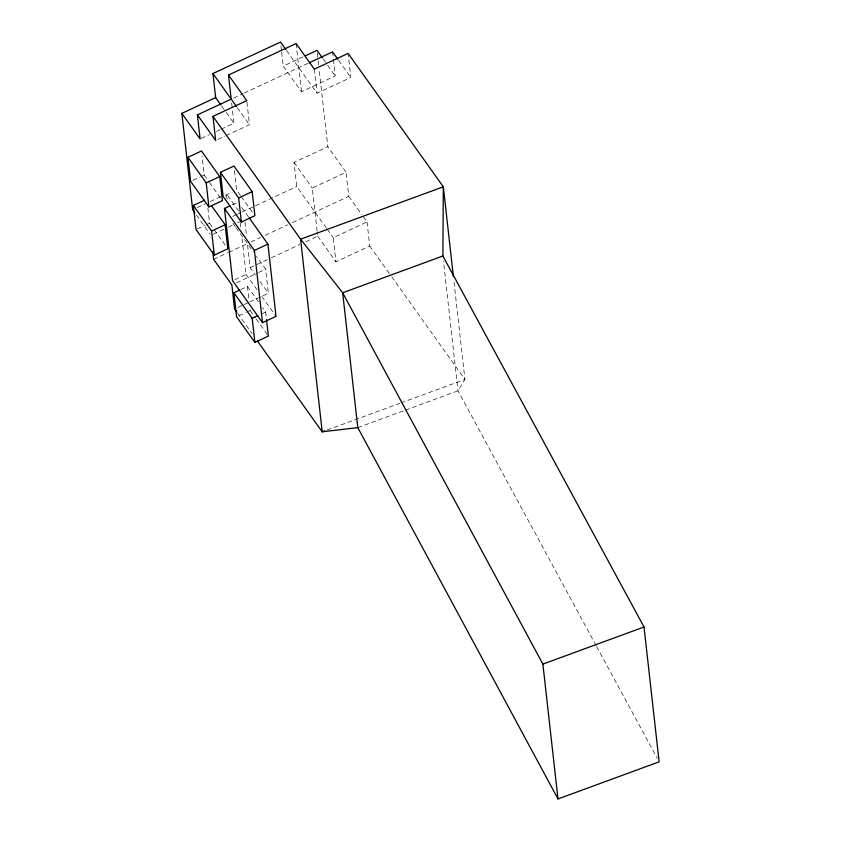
<?xml version="1.0" encoding="UTF-8"?>
<svg xmlns="http://www.w3.org/2000/svg" width="841" height="841" viewBox="0 0 841 841"><rect width="100%" height="100%" fill="white"/><g stroke="black" fill="none" stroke-linecap="round" stroke-linejoin="round"><path stroke-width="0.63" stroke-dasharray="4.21 3.15" d="M333.425 59.49L335.275 75.963L301.477 91.711L283.228 66.124L303.033 56.894M233.577 98.029L243.06 93.603M244.247 93.046L308.1 63.285M201.283 138.408L209.441 134.613M216.431 131.354L219.921 129.724M221.088 129.178L233.903 123.207L232.337 109.267M217.998 139.375L224.989 136.116M226.155 135.569L249.462 124.71L246.76 100.636M286.613 50.576L317.036 93.214L350.823 77.467L348.269 54.665M192.904 180.321L199.664 177.167M200.789 176.642L204.163 175.075L202.029 156.058M197.32 207.506L205.477 203.711M210.134 201.535L220.626 196.647M326.392 228.09L296.726 186.523L294.035 162.439L327.822 146.691L319.054 68.605M225.367 195.375L232.127 192.221M232.347 204.784L237.982 202.166M197.183 229.004L205.067 225.325M206.192 224.799L209.567 223.233L207.864 208.021M232.705 216.358L236.268 214.697M237.456 214.15L241.01 212.489M242.197 211.932L296.726 186.523M213.246 234.176L223.738 229.299M228.395 227.123L233.052 224.946M237.719 222.781L240.042 221.688M317.12 231.107L312.284 188.027L346.072 172.279L327.822 146.691M213.614 259.343L227.596 252.826M228.763 252.289L247.412 243.596L250.113 267.68L255.433 275.133M250.965 241.935L260.447 237.519M265.188 235.312L287.717 224.81M292.458 222.602L348.773 196.352L346.072 172.279M250.113 267.68L270.266 258.282M271.454 257.735L299.901 244.468M305.83 241.703L317.688 236.184L317.257 232.379M234.818 279.643L246.077 274.397L241.882 236.994M236.531 282.755L257.504 272.978M258.671 272.442L265.661 269.183L256.537 256.389M367.033 221.94L369.735 246.014L335.948 261.761L333.246 237.688L367.033 221.94L362.471 215.548M240.673 289.588L247.433 286.434L258.839 302.424M238.066 307.375L242.734 305.209M243.901 304.663L248.558 302.487M249.724 301.951L268.363 293.257L265.661 269.183M238.865 315.764L245.625 312.61M246.749 312.085L250.134 310.518L249.851 307.974M262.308 313.598L265.682 312.022L262.644 307.753M327.128 430.003L399.717 403.365M400.947 402.913L464.926 379.428L453.688 279.212M357.793 427.617L404.227 410.566M405.457 410.124L458.009 390.834L464.926 379.428L391.822 276.973M338.66 60.415L350.823 77.467M323.102 58.912L326.907 64.242M327.664 65.304L335.275 75.963M348.773 196.352L361.704 214.476M369.735 246.014L391.054 275.901M294.035 162.439L312.284 188.027M327.16 229.162L333.246 237.688M237.288 107.659L249.462 124.71M317.688 236.184L335.948 261.761M221.73 106.155L225.535 111.485M226.303 112.547L233.903 123.207M240.431 195.448L236.626 190.119L234.355 169.85M241.188 196.521L253.362 213.572M241.724 207.412L248.452 216.852M238.623 210.996L226.45 193.935L227.165 200.274M204.163 175.075L208.726 181.467M209.493 182.529L222.423 200.652M232.957 223.349L235.238 226.544M235.995 227.606L253.498 252.121M259.995 281.535L268.363 293.257M209.567 223.233L213.372 228.563M214.129 229.625L226.303 246.676M246.077 274.397L257.304 290.134M261.803 296.421L276.016 316.353M196.468 215.012L210.155 234.197M250.134 310.518L255.454 317.972M256.221 319.044L267.627 335.033M237.625 313.283L252.1 333.572M596.048 645.457L458.009 390.834L443.459 261.183M596.679 646.613L657.263 758.372M332.573 51.89L333.278 58.218M317.309 52.983L318.035 59.49M318.182 60.794L318.918 67.301M314.334 69.141L317.036 93.214M296.085 43.553L301.477 91.711M280.957 45.856L281.525 50.923M281.661 52.184L283.228 66.124M265.682 312.022L266.397 318.361M231.632 102.928L232.2 107.995M244.994 222.056L246.56 235.995M240.295 222.802L240.873 227.964M247.433 286.434L248.852 299.112"/><path stroke-width="1.26" d="M228.5 75.049L246.76 100.636L212.973 116.384L300.594 239.191L342.665 292.773L357.793 427.617L558.003 798.95L659.144 761.83L644.017 626.997L442.881 255.99L443.323 186.797L348.121 53.393L314.334 69.141L296.085 43.553L228.5 75.049L231.201 99.133L197.414 114.881L200.116 138.954L181.856 113.367L215.653 97.619L212.952 73.545L280.526 42.05L285.845 49.514M305.367 55.811L317.015 50.376L322.345 57.84M309.267 62.749L332.573 51.89L337.893 59.354M187.953 157.288L201.462 150.991L219.722 176.578L222.423 200.652L208.904 206.96L190.655 181.372L187.953 157.288L206.203 182.875L208.904 206.96M220.416 172.342L233.924 166.045L252.184 191.632L254.886 215.706L241.367 222.003L223.107 196.426L220.416 172.342L238.665 197.929L241.367 222.003M206.203 182.875L219.722 176.578M211.427 205.551L225.125 224.736L227.827 248.81L214.308 255.107L196.048 229.53L193.356 205.446L204.615 200.2M238.665 197.929L252.184 191.632M249.209 217.893L267.922 244.121L276.016 316.353L262.508 322.65L232.568 280.694L224.463 208.463L230.098 205.835M214.308 255.107L211.606 231.033L225.125 224.736M262.508 322.65L254.403 250.418L267.922 244.121M266.534 319.622L268.384 336.095L254.876 342.392L236.615 316.815L233.914 292.731L239.548 290.113M254.876 342.392L252.174 318.319L257.798 315.69M442.881 255.99L342.665 292.773L542.887 664.117L558.003 798.95M324.668 430.907L322.208 431.811L257.441 341.047M542.887 664.117L644.017 626.997M357.793 427.617L322.208 431.811L300.594 239.191L443.323 186.797L453.394 276.605M212.952 73.545L236.531 106.586M215.653 97.619L220.973 105.083M197.414 114.881L215.674 140.458L212.973 116.384M224.463 208.463L254.403 250.418M193.356 205.446L211.606 231.033M194.944 212.878L192.663 209.682L181.856 113.367M233.914 292.731L252.174 318.319M236.857 312.211L234.576 309.004L231.874 284.931L213.614 259.343L212.762 251.743"/></g></svg>
